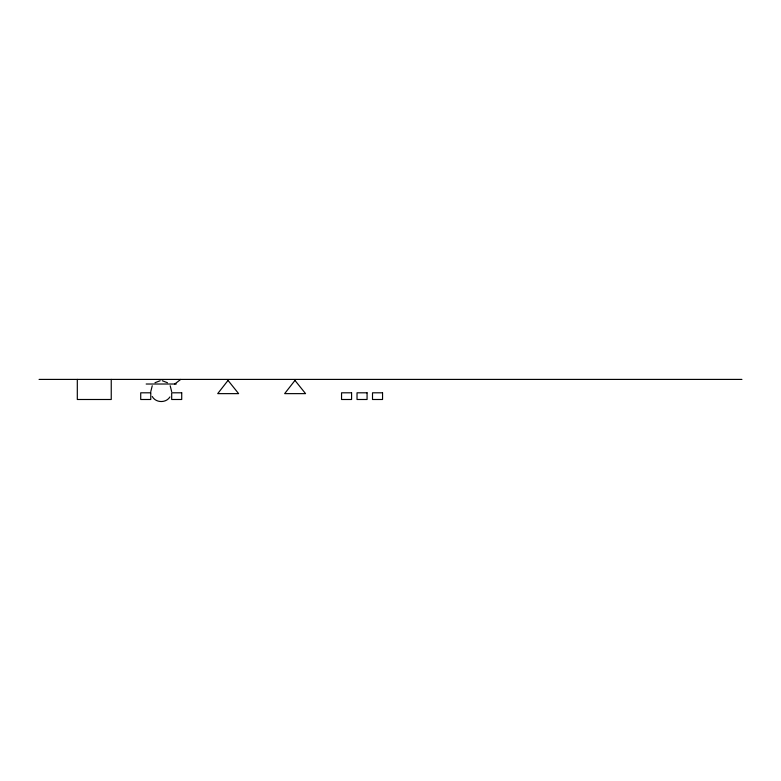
<?xml version="1.0" encoding="UTF-8"?>
<svg xmlns="http://www.w3.org/2000/svg" width="781" height="781" viewBox="0 0 781 781"><rect width="100%" height="100%" fill="white"/><g stroke="black" fill="none" stroke-linecap="round" stroke-linejoin="round"><path stroke-width="1.17" d="M171.664 391.642L170.19 385.746M152.246 385.746L150.772 391.642M169.916 396.943C166.08 403.25 155.77 402.996 152.246 396.504M174.768 384.018L180.714 379.41M154.989 382.729L160.193 380.718M39.06 379.41L741.94 379.41M146.174 384.018L176.272 384.018M162.243 380.718L167.456 382.729M111.244 379.41L111.244 399.491L77.309 399.491L77.309 379.41M228.032 380.415L217.704 393.634L238.625 393.634L228.032 380.415M294.974 380.415L284.645 393.634L305.566 393.634L294.974 380.415M150.762 392.804L140.717 392.804L140.717 399.491L150.762 399.491L150.762 392.804M181.719 392.804L171.683 392.804L171.683 399.491L181.719 399.491L181.719 392.804M351.587 392.804L341.551 392.804L341.551 399.491L351.587 399.491L351.587 392.804M367.07 392.804L357.024 392.804L357.024 399.491L367.07 399.491L367.07 392.804M382.553 392.804L372.508 392.804L372.508 399.491L382.553 399.491L382.553 392.804"/></g></svg>
